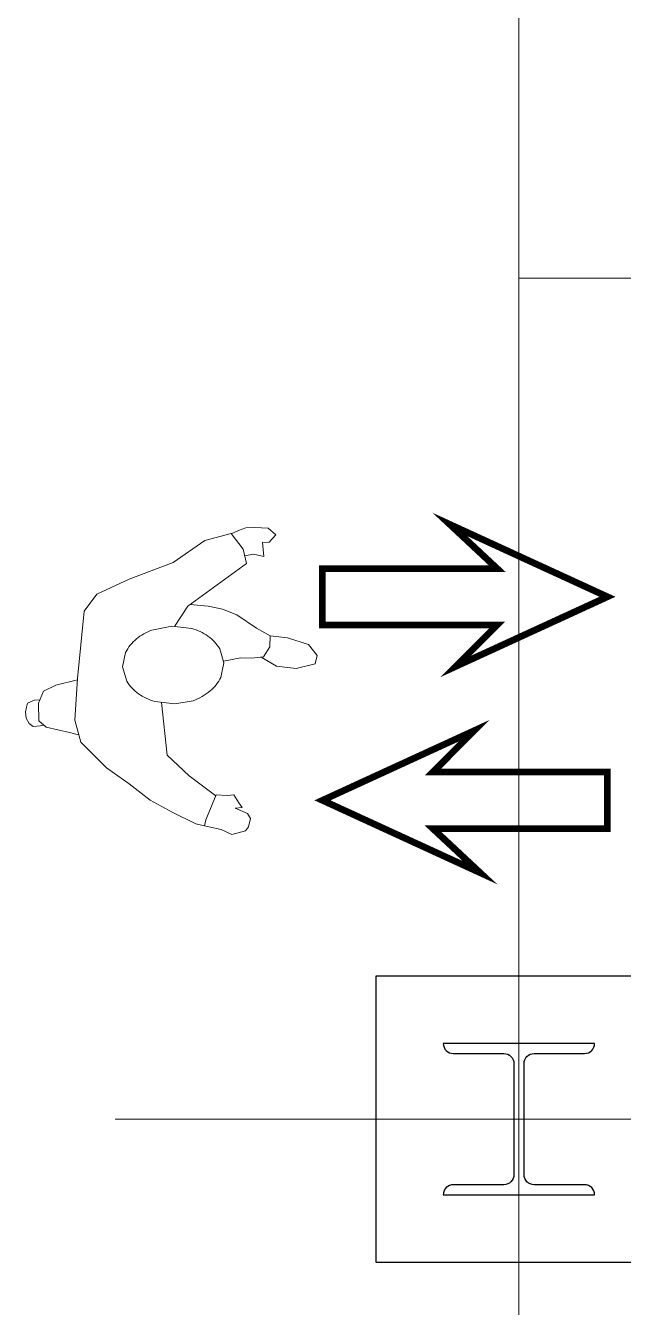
# Model space of a CAD drawing. Extents: x -681219 to -550379, y -242630 to -158199.
# Drawn here: x -668422 to -666645, y -227476 to -223666 of the extents above; entities that cross this region are included whole.
import ezdxf
from ezdxf.lldxf.tags import DXFTag

# ---------------------------------------------------------------- set-up
doc = ezdxf.new("R2010")
doc.units = 0
doc.header["$LTSCALE"] = 1000
doc.layers.get('0').update_dxf_attribs({"linetype": 'CONTINUOUS'})
for name, color, linetype, lineweight in [('buyer', 6, 'CONTINUOUS', 0), ('famsun', 7, 'CONTINUOUS', 0), ('轴网_轴线', 1, 'CENTER2', 0)]:
    doc.layers.add(name, color=color, linetype=linetype, lineweight=lineweight)
doc.layers.add('GY_Bj_Hatch', color=9, linetype='CONTINUOUS')
tags = doc.linetypes.add('CENTER2', pattern=[28.575, 19.05, -3.175, 3.175, -3.175]).pattern_tags.tags
tags[10:11] = [DXFTag(74, 4), DXFTag(75, 0), DXFTag(340, '0'), DXFTag(46, 0.0), DXFTag(50, 0.0), DXFTag(44, 0.0), DXFTag(45, 0.0)]
tags[8:9] = [DXFTag(74, 4), DXFTag(75, 0), DXFTag(340, '0'), DXFTag(46, 0.0), DXFTag(50, 0.0), DXFTag(44, 0.0), DXFTag(45, 0.0)]
tags[6:7] = [DXFTag(74, 4), DXFTag(75, 0), DXFTag(340, '0'), DXFTag(46, 0.0), DXFTag(50, 0.0), DXFTag(44, 0.0), DXFTag(45, 0.0)]
tags[4:5] = [DXFTag(74, 4), DXFTag(75, 0), DXFTag(340, '0'), DXFTag(46, 0.0), DXFTag(50, 0.0), DXFTag(44, 0.0), DXFTag(45, 0.0)]

# ---------------------------------------------------------------- blocks, each defined once
blk = doc.blocks.new('轴网FB0EDE194AE0F5E0')
at = {"layer": 'GY_Bj_Hatch', "color": 255}
blk.add_lwpolyline([(42575, 425), (43425, 425), (43425, -425), (42575, -425)], close=True, dxfattribs=at)
blk.add_lwpolyline([(42775, 225), (43225, 225, -0.414214), (43195, 195), (43045, 195, 0.414214), (43015, 165), (43015, -165, 0.414214), (43045, -195), (43195, -195, -0.414214), (43225, -225), (42775, -225, -0.414214), (42805, -195), (42955, -195, 0.414214), (42985, -165), (42985, 165, 0.414214), (42955, 195), (42805, 195, -0.414214)], format="xyb", close=True, dxfattribs=at)
at = {"layer": '轴网_轴线'}
for p, q in [((43000, -1200), (43000, 23700)), ((-1200, 0), (44200, 0))]:
    blk.add_line(p, q, dxfattribs=at)
blk = doc.blocks.new('lt_yt2023121014075000', base_point=(241245.6, 78.2))
at = {"layer": '轴网_轴线'}
blk.add_lwpolyline([(241145.6, -2781.8), (243645.6, -2781.8), (243645.6, 2718.2), (241145.6, 2718.2), (241145.6, -2781.8)], dxfattribs=at)
blk = doc.blocks.new('A$C251330D2')
at = {"color": 0, "linetype": 'ByBlock'}
for points in [[(36.8, -145.2), (-2.9, -206), (-177.7, -332.2), (-167.3, -374.9), (-131.5, -422), (-53.7, -400.9), (40.5, -335.5), (171.4, -286.2), (267.1, -241.3), (305, -190.9), (324.5, 9.7), (332.6, 133.6), (314.8, 198.3), (239, 274.6), (170.8, 322.8), (108.9, 371.2), (43.9, 406.2), (-27.3, 441.1), (-65.7, 449.9), (-102.6, 458.3), (-133.4, 473.2), (-174.7, 462.4), (-183.6, 450.5), (-189.4, 425.4), (-180.3, 410.9), (-143.6, 394.7), (-164.1, 393.2), (-155, 378.7), (-140.2, 355.1), (-119.7, 356.6), (-87.3, 355.4), (-56.5, 429.2), (-52.4, 446.9)], [(-86.1, 358.4), (-7.2, 298.3), (58, 236.8), (75.1, 80.7)], [(324.7, 13.2), (389.5, 29), (426.2, 47), (440.5, 82.5), (440.2, 135.4), (418.1, 154.4), (348.8, 170.3), (322.2, 176.4)], [(436.4, 72.4), (452.5, 73.6), (473.2, 82.8), (475.9, 94.6), (479, 107.9), (477.1, 127), (468.3, 143), (456.4, 151.9), (435.8, 150.4), (425.7, 147.9)], [(-248.2, -117.2), (-299.7, -111.7), (-361.9, -91.3), (-387.1, -59.1), (-381.4, -34), (-325.5, -20.4), (-266.5, -27.6), (-221.4, -54.3)], [(-9.9, -211), (-63.5, -206.1), (-106.3, -196.3), (-149.2, -180.3), (-207, -140.7), (-248.2, -117.2), (-247, -84.9), (-227.8, -55.1), (-192.6, -50.7), (-160.3, -51.9), (-108.6, -42.5)], [(-132.2, -421), (-153.7, -430.9), (-175.6, -438.3), (-202.4, -439.9), (-242.1, -437.1), (-264.2, -418), (-245.1, -396), (-224.6, -394.5), (-229.1, -353.1), (-198.1, -360.1), (-172.2, -355.1)]]:
    blk.add_lwpolyline(points, dxfattribs=at)
blk.add_lwpolyline([(-110.2, -37), (-101.2, 5.9, -0.105761), (-69.4, 46.2, -0.08678), (-18.5, 75.4), (35.7, 84.2), (95.3, 77.4, -0.08678), (143.4, 54.7, -0.105761), (178.3, 17), (190.7, -25), (181.7, -67.8, -0.105761), (149.9, -108.2, -0.08678), (103.7, -134.6), (44.8, -146.1), (-14.8, -139.3, -0.08678), (-62.9, -116.6, -0.105761), (-97.8, -78.9)], format="xyb", close=True, dxfattribs=at)
blk = doc.blocks.new('*U118')
at = {"color": 4, "linetype": 'ByBlock'}
blk.add_blockref('A$C251330D2', (0, 0), dxfattribs=at)

msp = doc.modelspace()

# ---------------------------------------------------------------- block references
at = {"layer": 'buyer', "rotation": 180}
msp.add_blockref('*U118', (-667942.6456, -225597.7654), dxfattribs=at)
at = {"layer": 'famsun', "xscale": -1}
msp.add_blockref('轴网FB0EDE194AE0F5E0', (-623955.4609, -226916.6983), dxfattribs=at)

# ---------------------------------------------------------------- next in the draw order: block references
at = {"layer": 'GY_Bj_Hatch', "xscale": -1, "rotation": 270}
msp.add_blockref('lt_yt2023121014075000', (-664095.4609, -226816.6983), dxfattribs=at)

# ---------------------------------------------------------------- next in the draw order: linework, layer by layer
at = {"layer": 'famsun', "const_width": 20}
for points in [[(-666692.4133, -225364.1768), (-667160.9366, -225149.0457), (-667020.4254, -225280.2669), (-667539.438, -225280.2669), (-667539.438, -225448.0867), (-667020.4254, -225448.0867), (-667143.2735, -225571.1976), (-666692.4133, -225364.1768)], [(-667539.438, -225969.2198), (-667070.9147, -226184.3509), (-667211.4259, -226053.1297), (-666692.4133, -226053.1297), (-666692.4133, -225885.3099), (-667211.4259, -225885.3099), (-667088.5778, -225762.199), (-667539.438, -225969.2198)]]:
    msp.add_lwpolyline(points, dxfattribs=at)

doc.saveas('drawing.dxf')
